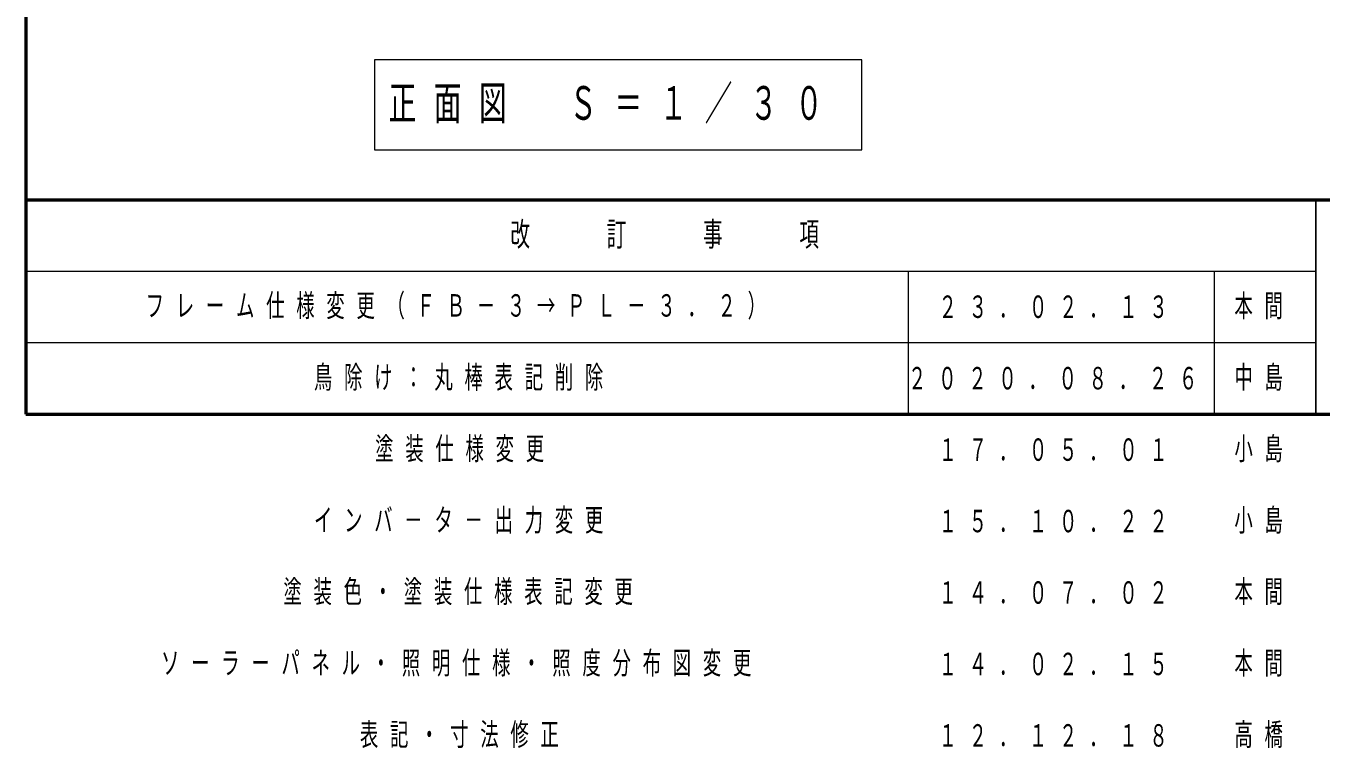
# Model space of a CAD drawing. Units: millimetres on the paper, scale 1:30. Extents: x 895 to 1260, y -33 to 257.
# Drawn here: x 895 to 1022, y -32.7 to 38 of the extents above; entities that cross this region are included whole.
import ezdxf

# ---------------------------------------------------------------- set-up
doc = ezdxf.new("R2010")
doc.units = ezdxf.units.MM
doc.layers.add('1_30', color=7, linetype='Continuous', lineweight=25)
doc.layers.add('NAKAMURA図枠', color=7, linetype='Continuous', lineweight=13)
doc.layers.add('図デ_タ99', color=7, linetype='Continuous')
doc.styles.add('ＭＳ ゴシック', font='')
doc.styles.get('ＭＳ ゴシック').set_extended_font_data('MS Gothic')

msp = doc.modelspace()

# ---------------------------------------------------------------- linework, layer by layer
at = {"layer": '1_30', "lineweight": 13}
for p, q in [((929.174, 34.692), (929.174, 25.892)), ((976.974, 34.692), (929.174, 34.692)), ((976.974, 25.892), (976.974, 34.692)), ((929.174, 25.892), (976.974, 25.892))]:
    msp.add_line(p, q, dxfattribs=at)
at = {"layer": 'NAKAMURA図枠', "lineweight": 50}
for p, q in [((895, 257), (895, 0)), ((895, 21), (1260, 21)), ((895, 0), (1260, 0))]:
    msp.add_line(p, q, dxfattribs=at)
at = {"layer": 'NAKAMURA図枠', "lineweight": 25}
msp.add_line((1021.5, 21), (1021.5, 0), dxfattribs=at)
at = {"layer": 'NAKAMURA図枠'}
for p, q in [((895, 14), (1021.5, 14)), ((981.5, 14), (981.5, 0)), ((1011.5, 14), (1011.5, 0)), ((895, 7), (1021.5, 7))]:
    msp.add_line(p, q, dxfattribs=at)

# ---------------------------------------------------------------- texts
at = {"layer": '1_30', "insert": (930.574, 30.292), "char_height": 3.299, "attachment_point": 4, "style": 'ＭＳ ゴシック'}
msp.add_mtext('\\T1.64;\\W0.6;正面図\u3000Ｓ＝１／３０', dxfattribs=at)
at = {"layer": 'NAKAMURA図枠', "color": 4, "insert": (958.25, 17.5), "char_height": 2.346, "attachment_point": 5, "style": 'ＭＳ ゴシック'}
msp.add_mtext('\\T1.64;\\W0.6;改\u3000\u3000訂\u3000\u3000事\u3000\u3000項', dxfattribs=at)
at = {"layer": '図デ_タ99', "char_height": 2.199, "attachment_point": 4, "style": 'ＭＳ ゴシック'}
for s, insert in [('\\T1.64;\\W0.6;フレーム仕様変更（ＦＢ－３→ＰＬ－３．２）', (906.75, 10.5)), ('\\T1.64;\\W0.6;２３．０２．１３', (984.5, 10.5)), ('\\T1.64;\\W0.6;本間', (1013.5, 10.5)), ('\\T1.64;\\W0.6;鳥除け：丸棒表記削除', (923.25, 3.5)), ('\\T1.64;\\W0.6;２０２０．０８．２６', (981.5, 3.5)), ('\\T1.64;\\W0.6;中島', (1013.5, 3.5)), ('\\T1.64;\\W0.6;塗装仕様変更', (929.25, -3.5)), ('\\T1.64;\\W0.6;１７．０５．０１', (984.5, -3.5)), ('\\T1.64;\\W0.6;小島', (1013.5, -3.5)), ('\\T1.64;\\W0.6;インバ－タ－出力変更', (923.25, -10.5)), ('\\T1.64;\\W0.6;１５．１０．２２', (984.5, -10.5)), ('\\T1.64;\\W0.6;小島', (1013.5, -10.5)), ('\\T1.64;\\W0.6;塗装色・塗装仕様表記変更', (920.25, -17.5)), ('\\T1.64;\\W0.6;１４．０７．０２', (984.5, -17.5)), ('\\T1.64;\\W0.6;本間', (1013.5, -17.5)), ('\\T1.64;\\W0.6;ソーラーパネル・照明仕様・照度分布図変更', (908.25, -24.5)), ('\\T1.64;\\W0.6;１４．０２．１５', (984.5, -24.5)), ('\\T1.64;\\W0.6;本間', (1013.5, -24.5)), ('\\T1.64;\\W0.6;表記・寸法修正', (927.75, -31.5)), ('\\T1.64;\\W0.6;１２．１２．１８', (984.5, -31.5)), ('\\T1.64;\\W0.6;高橋', (1013.5, -31.5))]:
    msp.add_mtext(s, dxfattribs=dict(at, insert=insert))

doc.saveas('drawing.dxf')
